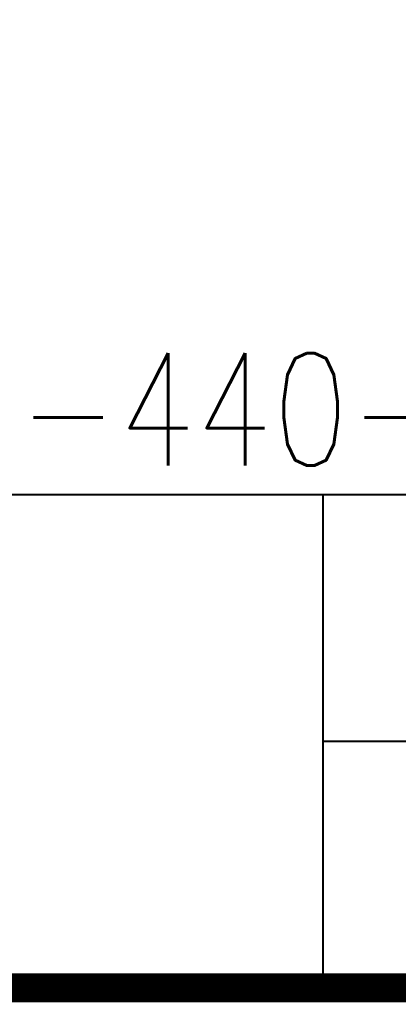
# Model space of a CAD drawing. Header units: millimetres. Extents: x 2309 to 2699, y 12 to 289.
# Drawn here: x 2525.5 to 2542.42, y 11.74 to 55.63 of the extents above; entities that cross this region are included whole.
import ezdxf
from ezdxf.enums import TextEntityAlignment as Align

# ---------------------------------------------------------------- set-up
doc = ezdxf.new("R2010")
doc.units = ezdxf.units.MM
doc.header["$LTSCALE"] = 10
doc.layers.get('0').update_dxf_attribs({"linetype": 'CONTINUOUS'})
doc.styles.add('SIMPLEX', font='SIMPLEX.shx', dxfattribs={"width": 0.8, "height": 3.5, "bigfont": 'chineset.shx'})

msp = doc.modelspace()

# ---------------------------------------------------------------- linework, layer by layer
at = {"color": 3}
for p, q in [((2456.9614, 34.4206), (2698.6122, 34.4206)), ((2539.0589, 12.3865), (2539.0589, 34.4206)), ((2539.0589, 23.4036), (2698.6122, 23.4036))]:
    msp.add_line(p, q, dxfattribs=at)
msp.add_lwpolyline([(2309.506, 12.3865, 1.2937, 1.2937, 0), (2698.6122, 12.3865, 1.2937, 1.2937, 0), (2698.6122, 288.0448, 1.2937, 1.2937, 0), (2309.506, 288.0448, 1.2937, 1.2937, 0)], format="xyseb", close=True)

# ---------------------------------------------------------------- texts
at = {"color": 3, "style": 'SIMPLEX', "width": 0.8}
msp.add_text('=1R32-05T4-1FSIC-440-700-0.018', height=5.016554, dxfattribs=at).set_placement((2470.0499, 38.2232), align=Align.MIDDLE_LEFT)

doc.saveas('drawing.dxf')
